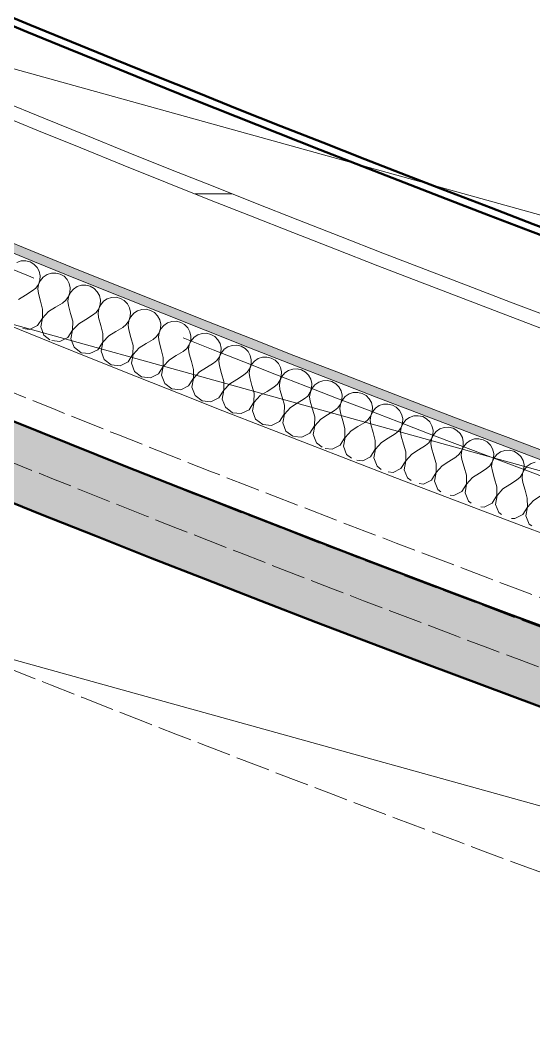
# Model space of a CAD drawing. Header units: millimetres. Extents: x -89663 to 74273, y -103666 to 18539.
# Drawn here: x -37309 to -36633, y -70689 to -69371 of the extents above; entities that cross this region are included whole.
import ezdxf
from ezdxf.enums import TextEntityAlignment as Align

# ---------------------------------------------------------------- set-up
doc = ezdxf.new("R2010")
doc.units = ezdxf.units.MM
doc.header["$MEASUREMENT"] = 0
doc.linetypes.add('Double Dashed', pattern=[1093.611073, 529.166651, -211.666656, 141.111112, -211.666656])
doc.linetypes.add('Hidden Line', pattern=[55, 45, -10])
for name, color, linetype in [('A-20-M_Floor_Slab', 7, 'Continuous'), ('A-25-M_Wall_Ext', 7, 'Continuous'), ('New_A-05-M_Gross_Int_WC_s', 7, 'Continuous'), ('New_A-15-MG_Structural_Grid_Phase_2', 7, 'Continuous'), ('New_A-20-M_Hard_Landscape', 7, 'Continuous'), ('New_A-25-M_Wall_Ext', 7, 'Continuous'), ('New_A-25-M_Wall_Int', 7, 'Continuous'), ('New_A-35-M_FFE_Sanitary', 7, 'Continuous'), ('New_A-40-M_Soft_Landscaping_P2', 7, 'Continuous')]:
    doc.layers.add(name, color=color, linetype=linetype)
for name, color, linetype, lineweight in [('A-20-M_Floor_Slab_Pen_No__89', 8, 'Continuous', 20), ('A-25-M_Wall_Ext_Pen_No__87', 8, 'Continuous', 20), ('New_A-25-M_Wall_Ext_Pen_No__87', 8, 'Continuous', 20), ('New_A-25-M_Wall_Int_Pen_No__193', 7, 'Continuous', 18), ('New_A-40-M_Soft_Landscaping_P2_Pen_No__150', 7, 'Continuous', 0), ('New_ArchiCAD Zone Stamps_Pen_No__6', 7, 'Continuous', 35)]:
    doc.layers.add(name, color=color, linetype=linetype, lineweight=lineweight)
for name, color, linetype, lineweight, true_color in [('New_A-05-M_Gross_Int_WC_s_Pen_No__74', 7, 'Continuous', 20, 0x606060), ('New_A-15-MG_Structural_Grid_Phase_2_Pen_No__222', 7, 'Continuous', 13, 0x65af33), ('New_A-20-M_Hard_Landscape_Pen_No__53', 7, 'Continuous', 35, 0x444444), ('New_A-25-M_Wall_Ext_Pen_No__107', 7, 'Continuous', 15, 0xa6a6a6), ('New_A-25-M_Wall_Ext_Pen_No__27', 7, 'Continuous', 50, 0x2a2a2a), ('New_A-25-M_Wall_Int_Pen_No__107', 7, 'Continuous', 15, 0xa6a6a6), ('New_A-25-M_Wall_Int_Pen_No__149', 7, 'Continuous', 0, 0x2a2a2a), ('New_A-35-M_FFE_Sanitary_Pen_No__211', 7, 'Continuous', 13, 0xebf6ff), ('New_A-35-M_FFE_Sanitary_Pen_No__27', 7, 'Continuous', 50, 0x2a2a2a)]:
    doc.layers.add(name, color=color, linetype=linetype, lineweight=lineweight, true_color=true_color)
doc.styles.add('GENERATED_STYLE_1', font='')
doc.styles.add('GENERATED_STYLE_3', font='')
doc.styles.add('GENERATED_STYLE_4', font='')
doc.styles.get('GENERATED_STYLE_1').set_extended_font_data('Arial', bold=True)
doc.styles.get('GENERATED_STYLE_3').set_extended_font_data('Arial')
doc.styles.get('GENERATED_STYLE_4').set_extended_font_data('Swis721 BT')

# ---------------------------------------------------------------- blocks, each defined once
blk = doc.blocks.new('Mesh_5_1', base_point=(-56628.5, -71821))
at = {"layer": 'New_A-20-M_Hard_Landscape_Pen_No__53', "linetype": 'Continuous', "flags": 128}
blk.add_lwpolyline([(-50733.3, -76386.3), (-45824.1, -78214.2), (-37862.3, -79363), (-25566.8, -79831.6), (-15524.7, -79453.1, 0.018331), (-5629, -78358.9), (-5812.2, -77015.4, 0.064555), (8110.9, -71321.8), (8166.9, -71194.5), (9811.3, -67453.2), (11682.1, -63197.3), (9115.4, -62078.1), (8602.9, -63253.6), (5945.5, -69347.8, -0.091986), (-14657.1, -75939.9), (-17579.3, -76160.8, -0.138824), (-37194.7, -72335.5, -0.171752), (-44779.4, -64647.1), (-44956.5, -64631.2), (-45033.8, -63133.2), (-45111, -61635.2), (-45188.3, -60137.2), (-45265.6, -58639.2), (-51572.4, -58963.6)], format="xyb", dxfattribs=at)
blk = doc.blocks.new('Female WC_INB 0163_41_1', base_point=(-32279.5, -69544.5))
at = {"layer": 'New_A-05-M_Gross_Int_WC_s_Pen_No__74', "linetype": 'Continuous'}
blk.add_arc((-26783.8, -43782.5), 27679.9, 246.44054, 262.17938, dxfattribs=at)
at = {"layer": 'New_ArchiCAD Zone Stamps_Pen_No__6'}
for tag, height, style, p in [('ROOM_NAME', 250, 'GENERATED_STYLE_1', (-32667.2, -68179)), ('zoneNameLine2', 250, 'GENERATED_STYLE_1', (-32855.7, -68611.2)), ('ROOM_NUMBER', 200, 'GENERATED_STYLE_3', (-33044.1, -69031.9)), ('measuredAreaCode', 200, 'GENERATED_STYLE_3', (-33201.1, -69392)), ('ROOM_HOLES_PRM', 200, 'GENERATED_STYLE_3', (-32893.7, -69526)), ('DUMMY_649', 200, 'GENERATED_STYLE_3', (-32404.4, -69739.4)), ('DUMMY_650', 133.3, 'GENERATED_STYLE_3', (-32125.1, -69845.9))]:
    blk.add_attdef(tag, text='', height=height, rotation=336.4404, dxfattribs=dict(at, style=style)).set_placement(p, align=Align.TOP_LEFT)
blk = doc.blocks.new('Mesh_33_1', base_point=(-40933.1, -67038.1))
at = {"layer": 'New_A-40-M_Soft_Landscaping_P2_Pen_No__150', "linetype": 'Continuous', "flags": 128}
blk.add_lwpolyline([(-40933.1, -67038.1, 0.320491), (-40900.8, -69852.7, 0.075053), (-37194.7, -72335.5, 0.135492), (-17580.9, -76160.2), (-17996, -70643, -0.183873), (-38079.9, -69688.1, -0.169448), (-40869.9, -67158.8, -0.091733)], format="xyb", close=True, dxfattribs=at)
blk = doc.blocks.new('Mesh_34_1', base_point=(-38055.1, -69698.9))
at = {"layer": 'New_A-40-M_Soft_Landscaping_P2_Pen_No__150', "linetype": 'Continuous', "flags": 128}
blk.add_lwpolyline([(-38055.1, -69698.9, -0.169694), (-40869.9, -67158.8, 0.334983), (-40169.4, -69895, 0.065126), (-36684.4, -71850.8, 0.165018), (-17774.3, -73560), (-17996, -70643, -0.183626)], format="xyb", close=True, dxfattribs=at)
blk = doc.blocks.new('Slab_71_1', base_point=(-38011.1, -70020.7))
at = {"layer": 'A-20-M_Floor_Slab_Pen_No__89', "linetype": 'Continuous', "flags": 128}
blk.add_lwpolyline([(-38011.1, -70020.7), (-37706.8, -69326.8), (-30776.4, -71251.7), (-30890.3, -71998.5)], close=True, dxfattribs=at)
blk = doc.blocks.new('Slab_72_1', base_point=(-37706.8, -69326.8))
at = {"layer": 'A-20-M_Floor_Slab_Pen_No__89', "linetype": 'Continuous', "flags": 128}
blk.add_lwpolyline([(-37706.8, -69326.8), (-37838.6, -69627.5), (-30825.7, -71575.3), (-30776.4, -71251.7)], close=True, dxfattribs=at)
blk = doc.blocks.new('Wall_53_1', base_point=(-38176, -69536.6))
at = {"layer": 'New_A-25-M_Wall_Ext_Pen_No__107', "linetype": 'Continuous', "lineweight": 0, "true_color": 0x535353}
blk.add_hatch(color=251, dxfattribs=at).paths.add_polyline_path([(-38176, -69536.6), (-38217.5, -69627.6, 0.177017), (-18856.6, -70909.4), (-18870.6, -70861.5), (-18884.7, -70813.4, -0.177006)])
at = {"layer": 'New_A-25-M_Wall_Ext_Pen_No__27', "linetype": 'Continuous'}
for radius, start in [(28161.8, 246.13805), (28261.8, 246.13561)]:
    blk.add_arc((-26783.5, -43782), radius, start, 286.28897, dxfattribs=at)
blk = doc.blocks.new('Wall_55_1', base_point=(-38175.9, -69536.5))
at = {"layer": 'New_A-25-M_Wall_Ext_Pen_No__87', "linetype": 'Hidden Line'}
for radius in [28161.8, 28211.8]:
    blk.add_arc((-26758.9, -43792.8), radius, 246.08329, 336.44041, dxfattribs=at)
blk = doc.blocks.new('Wall_93_1', base_point=(-37848.3, -69154.4))
at = {"layer": 'New_A-35-M_FFE_Sanitary_Pen_No__211', "linetype": 'Continuous'}
h = blk.add_hatch(dxfattribs=at)
h.set_pattern_fill('Plaster_0001', color=256, style=0, pattern_type=2)
h.set_pattern_definition([(164.31925, (0, 0), (46.81334, 166.75884), [0, -100]), (164.31925, (-71.55, -69.87), (46.81334, 166.75884), [0, -100])])
h.paths.add_polyline_path([(-37844.3, -69145.2), (-37848.3, -69154.4, 0.068547), (-30550.5, -71208.5), (-30549.2, -71198.5, -0.068546)])
at = {"layer": 'New_A-35-M_FFE_Sanitary_Pen_No__27', "linetype": 'Continuous'}
for radius, end in [(27770, 262.12216), (27780, 262.12234)]:
    blk.add_arc((-26743, -43690.6), radius, 246.43702, end, dxfattribs=at)
blk = doc.blocks.new('*X512')
at = {"layer": 'New_A-25-M_Wall_Int_Pen_No__107', "linetype": 'Continuous'}
for p, q in [((-37313.4, -69689.9), (-37307.7, -69688.1)), ((-37307.7, -69688.1), (-37301.8, -69687.9)), ((-37301.8, -69687.9), (-37296.1, -69689.3)), ((-37296.1, -69689.3), (-37291, -69692.3)), ((-37291, -69692.3), (-37286.9, -69696.5)), ((-37286.9, -69696.5), (-37284.1, -69701.7)), ((-37283.2, -69713.4), (-37285.2, -69719)), ((-37285, -69719.1), (-37282.5, -69713.7)), ((-37284.1, -69701.7), (-37282.9, -69707.5)), ((-37282.9, -69707.5), (-37283.2, -69713.4)), ((-37282.5, -69713.7), (-37278.7, -69709.2)), ((-37278.7, -69709.2), (-37273.8, -69705.9)), ((-37273.8, -69705.9), (-37268.1, -69704.1)), ((-37268.1, -69704.1), (-37262.2, -69704)), ((-37262.2, -69704), (-37256.5, -69705.4)), ((-37256.5, -69705.4), (-37251.4, -69708.3)), ((-37251.4, -69708.3), (-37247.3, -69712.6)), ((-37247.3, -69712.6), (-37244.5, -69717.8)), ((-37288.6, -69723.8), (-37293.2, -69727.5)), ((-37285.2, -69719), (-37288.6, -69723.8)), ((-37285.9, -69724.9), (-37285, -69719.1)), ((-37285.2, -69730.8), (-37285.9, -69724.9)), ((-37244.5, -69717.8), (-37243.2, -69723.5)), ((-37243.2, -69723.5), (-37243.6, -69729.4)), ((-37242.9, -69729.7), (-37239, -69725.2)), ((-37239, -69725.2), (-37234.1, -69721.9)), ((-37234.1, -69721.9), (-37228.5, -69720.1)), ((-37228.5, -69720.1), (-37222.6, -69719.9)), ((-37222.6, -69719.9), (-37216.9, -69721.4)), ((-37216.9, -69721.4), (-37211.8, -69724.3)), ((-37211.8, -69724.3), (-37207.7, -69728.5)), ((-37311.5, -69738.6), (-37302.3, -69733.1)), ((-37302.3, -69733.1), (-37293.2, -69727.5)), ((-37282.5, -69741.1), (-37285.2, -69730.8)), ((-37248.9, -69739.8), (-37253.5, -69743.6)), ((-37245.5, -69735), (-37248.9, -69739.8)), ((-37246.3, -69740.9), (-37245.4, -69735.1)), ((-37243.6, -69729.4), (-37245.5, -69735)), ((-37245.4, -69735.1), (-37242.9, -69729.7)), ((-37207.7, -69728.5), (-37204.8, -69733.7)), ((-37204.8, -69733.7), (-37203.6, -69739.5)), ((-37203.6, -69739.5), (-37203.9, -69745.4)), ((-37199.4, -69741.2), (-37194.5, -69737.9)), ((-37194.5, -69737.9), (-37188.8, -69736.1)), ((-37188.8, -69736.1), (-37182.9, -69735.9)), ((-37182.9, -69735.9), (-37177.2, -69737.3)), ((-37177.2, -69737.3), (-37172.1, -69740.2)), ((-37172.1, -69740.2), (-37168, -69744.4)), ((-37279.7, -69751.5), (-37282.5, -69741.1)), ((-37279.7, -69751.5), (-37280, -69763.2)), ((-37271.8, -69754.7), (-37262.6, -69749.1)), ((-37262.6, -69749.1), (-37253.5, -69743.6)), ((-37245.6, -69746.8), (-37246.3, -69740.9)), ((-37242.8, -69757.1), (-37245.6, -69746.8)), ((-37205.8, -69751), (-37209.2, -69755.8)), ((-37206.6, -69756.9), (-37205.7, -69751)), ((-37203.9, -69745.4), (-37205.8, -69751)), ((-37205.7, -69751), (-37203.2, -69745.7)), ((-37203.2, -69745.7), (-37199.4, -69741.2)), ((-37168, -69744.4), (-37165.2, -69749.6)), ((-37165.2, -69749.6), (-37163.9, -69755.4)), ((-37154.8, -69753.8), (-37149.2, -69751.9)), ((-37149.2, -69751.9), (-37143.3, -69751.7)), ((-37143.3, -69751.7), (-37137.5, -69753.1)), ((-37137.5, -69753.1), (-37132.4, -69756.1)), ((-37280, -69763.2), (-37286.3, -69773)), ((-37282.1, -69774.7), (-37279.8, -69763.2)), ((-37279.8, -69763.2), (-37271.8, -69754.7)), ((-37240, -69767.5), (-37242.8, -69757.1)), ((-37232.1, -69770.7), (-37222.9, -69765.1)), ((-37222.9, -69765.1), (-37213.8, -69759.6)), ((-37209.2, -69755.8), (-37213.8, -69759.6)), ((-37205.9, -69762.7), (-37206.6, -69756.9)), ((-37203.1, -69773.1), (-37205.9, -69762.7)), ((-37164.2, -69761.3), (-37166.1, -69766.9)), ((-37166, -69766.9), (-37163.5, -69761.6)), ((-37163.9, -69755.4), (-37164.2, -69761.3)), ((-37163.5, -69761.6), (-37159.7, -69757)), ((-37159.7, -69757), (-37154.8, -69753.8)), ((-37132.4, -69756.1), (-37128.3, -69760.3)), ((-37128.3, -69760.3), (-37125.5, -69765.4)), ((-37125.5, -69765.4), (-37124.2, -69771.2)), ((-37296.8, -69778.1), (-37305.5, -69777.1)), ((-37286.3, -69773), (-37296.8, -69778.1)), ((-37278, -69785.7), (-37282.1, -69774.7)), ((-37240.2, -69779.2), (-37246.5, -69789)), ((-37242.3, -69790.7), (-37240.1, -69779.2)), ((-37240, -69767.5), (-37240.2, -69779.2)), ((-37240.1, -69779.2), (-37232.1, -69770.7)), ((-37200.3, -69783.4), (-37203.1, -69773.1)), ((-37183.2, -69781), (-37174.1, -69775.5)), ((-37169.5, -69771.7), (-37174.1, -69775.5)), ((-37166.1, -69766.9), (-37169.5, -69771.7)), ((-37166.9, -69772.8), (-37166, -69766.9)), ((-37166.1, -69778.6), (-37166.9, -69772.8)), ((-37163.4, -69789), (-37166.1, -69778.6)), ((-37124.5, -69777.1), (-37126.4, -69782.7)), ((-37126.2, -69782.8), (-37123.8, -69777.4)), ((-37124.2, -69771.2), (-37124.5, -69777.1)), ((-37123.8, -69777.4), (-37120, -69772.9)), ((-37120, -69772.9), (-37115.1, -69769.6)), ((-37115.1, -69769.6), (-37109.5, -69767.8)), ((-37109.5, -69767.8), (-37103.6, -69767.5)), ((-37103.6, -69767.5), (-37097.8, -69768.9)), ((-37097.8, -69768.9), (-37092.7, -69771.8)), ((-37092.7, -69771.8), (-37088.6, -69776)), ((-37088.6, -69776), (-37085.7, -69781.2)), ((-37270, -69791.9), (-37278, -69785.7)), ((-37246.5, -69789), (-37257.1, -69794.1)), ((-37238.2, -69801.7), (-37242.3, -69790.7)), ((-37200.3, -69783.4), (-37200.5, -69795.1)), ((-37200.3, -69795.2), (-37192.4, -69786.6)), ((-37192.4, -69786.6), (-37183.2, -69781)), ((-37160.6, -69799.3), (-37163.4, -69789)), ((-37143.5, -69796.9), (-37134.3, -69791.3)), ((-37129.8, -69787.6), (-37134.3, -69791.3)), ((-37126.4, -69782.7), (-37129.8, -69787.6)), ((-37127.1, -69788.6), (-37126.2, -69782.8)), ((-37126.4, -69794.5), (-37127.1, -69788.6)), ((-37084.7, -69792.9), (-37086.7, -69798.5)), ((-37085.7, -69781.2), (-37084.4, -69787)), ((-37084.4, -69787), (-37084.7, -69792.9)), ((-37084.1, -69793.2), (-37080.2, -69788.6)), ((-37080.2, -69788.6), (-37075.3, -69785.3)), ((-37075.3, -69785.3), (-37069.7, -69783.5)), ((-37069.7, -69783.5), (-37063.8, -69783.3)), ((-37063.8, -69783.3), (-37058.1, -69784.7)), ((-37058.1, -69784.7), (-37053, -69787.6)), ((-37053, -69787.6), (-37048.8, -69791.8)), ((-37048.8, -69791.8), (-37046, -69796.9)), ((-37257.1, -69794.1), (-37267.3, -69793)), ((-37229, -69808.9), (-37238.2, -69801.7)), ((-37206.8, -69805), (-37217.3, -69810.1)), ((-37200.5, -69795.1), (-37206.8, -69805)), ((-37202.6, -69806.7), (-37200.3, -69795.2)), ((-37160.6, -69799.3), (-37160.7, -69811)), ((-37160.6, -69811.1), (-37152.6, -69802.5)), ((-37152.6, -69802.5), (-37143.5, -69796.9)), ((-37123.6, -69804.8), (-37126.4, -69794.5)), ((-37120.8, -69815.1), (-37123.6, -69804.8)), ((-37090, -69803.3), (-37094.6, -69807.1)), ((-37086.7, -69798.5), (-37090, -69803.3)), ((-37087.4, -69804.4), (-37086.5, -69798.5)), ((-37086.6, -69810.3), (-37087.4, -69804.4)), ((-37086.5, -69798.5), (-37084.1, -69793.2)), ((-37046, -69796.9), (-37044.7, -69802.7)), ((-37044.7, -69802.7), (-37045, -69808.6)), ((-37044.3, -69808.9), (-37040.5, -69804.4)), ((-37040.5, -69804.4), (-37035.6, -69801)), ((-37035.6, -69801), (-37030, -69799.2)), ((-37030, -69799.2), (-37024.1, -69799)), ((-37024.1, -69799), (-37018.4, -69800.3)), ((-37018.4, -69800.3), (-37013.2, -69803.2)), ((-37013.2, -69803.2), (-37009.1, -69807.4)), ((-37217.3, -69810.1), (-37229, -69808.9)), ((-37198.5, -69817.7), (-37202.6, -69806.7)), ((-37189.2, -69824.8), (-37198.5, -69817.7)), ((-37160.7, -69811), (-37167, -69820.9)), ((-37162.8, -69822.6), (-37160.6, -69811.1)), ((-37120.8, -69815.1), (-37120.9, -69826.9)), ((-37120.8, -69826.9), (-37112.8, -69818.3)), ((-37112.8, -69818.3), (-37103.7, -69812.7)), ((-37103.7, -69812.7), (-37094.6, -69807.1)), ((-37083.8, -69820.6), (-37086.6, -69810.3)), ((-37050.2, -69819.1), (-37054.8, -69822.8)), ((-37046.9, -69814.2), (-37050.2, -69819.1)), ((-37047.6, -69820.1), (-37046.7, -69814.3)), ((-37045, -69808.6), (-37046.9, -69814.2)), ((-37046.7, -69814.3), (-37044.3, -69808.9)), ((-37009.1, -69807.4), (-37006.2, -69812.6)), ((-37006.2, -69812.6), (-37004.9, -69818.3)), ((-37004.9, -69818.3), (-37005.2, -69824.3)), ((-37000.7, -69820), (-36995.8, -69816.7)), ((-36995.8, -69816.7), (-36990.2, -69814.8)), ((-36990.2, -69814.8), (-36984.3, -69814.6)), ((-36984.3, -69814.6), (-36978.6, -69815.9)), ((-36978.6, -69815.9), (-36973.4, -69818.8)), ((-36973.4, -69818.8), (-36969.3, -69823)), ((-37177.5, -69826), (-37189.2, -69824.8)), ((-37167, -69820.9), (-37177.5, -69826)), ((-37158.7, -69833.5), (-37162.8, -69822.6)), ((-37120.9, -69826.9), (-37127.2, -69836.8)), ((-37123, -69838.4), (-37120.8, -69826.9)), ((-37081, -69830.9), (-37083.8, -69820.6)), ((-37081, -69830.9), (-37081.1, -69842.6)), ((-37073, -69834.1), (-37063.9, -69828.4)), ((-37063.9, -69828.4), (-37054.8, -69822.8)), ((-37046.8, -69826), (-37047.6, -69820.1)), ((-37044, -69836.3), (-37046.8, -69826)), ((-37007.1, -69829.9), (-37010.4, -69834.7)), ((-37007.8, -69835.8), (-37006.9, -69829.9)), ((-37005.2, -69824.3), (-37007.1, -69829.9)), ((-37006.9, -69829.9), (-37004.5, -69824.5)), ((-37004.5, -69824.5), (-37000.7, -69820)), ((-36969.3, -69823), (-36966.4, -69828.2)), ((-36966.4, -69828.2), (-36965.1, -69833.9)), ((-36960.9, -69835.6), (-36956, -69832.3)), ((-36956, -69832.3), (-36950.4, -69830.4)), ((-36950.4, -69830.4), (-36944.5, -69830.1)), ((-36944.5, -69830.1), (-36938.8, -69831.5)), ((-36938.8, -69831.5), (-36933.6, -69834.4)), ((-37149.4, -69840.7), (-37158.7, -69833.5)), ((-37137.7, -69841.9), (-37149.4, -69840.7)), ((-37127.2, -69836.8), (-37137.7, -69841.9)), ((-37118.8, -69849.4), (-37123, -69838.4)), ((-37081.1, -69842.6), (-37087.4, -69852.5)), ((-37083.1, -69854.2), (-37080.9, -69842.7)), ((-37080.9, -69842.7), (-37073, -69834.1)), ((-37041.2, -69846.6), (-37044, -69836.3)), ((-37033.2, -69849.8), (-37024.1, -69844.1)), ((-37024.1, -69844.1), (-37015, -69838.5)), ((-37010.4, -69834.7), (-37015, -69838.5)), ((-37007, -69841.6), (-37007.8, -69835.8)), ((-37004.2, -69851.9), (-37007, -69841.6)), ((-36967.3, -69845.4), (-36970.6, -69850.3)), ((-36967.9, -69851.4), (-36967.1, -69845.5)), ((-36965.4, -69839.8), (-36967.3, -69845.4)), ((-36967.1, -69845.5), (-36964.7, -69840.1)), ((-36965.1, -69833.9), (-36965.4, -69839.8)), ((-36964.7, -69840.1), (-36960.9, -69835.6)), ((-36933.6, -69834.4), (-36929.5, -69838.6)), ((-36929.5, -69838.6), (-36926.6, -69843.7)), ((-36926.6, -69843.7), (-36925.3, -69849.5)), ((-36910.6, -69845.9), (-36904.7, -69845.6)), ((-36904.7, -69845.6), (-36898.9, -69847)), ((-37109.5, -69856.5), (-37118.8, -69849.4)), ((-37097.9, -69857.7), (-37109.5, -69856.5)), ((-37087.4, -69852.5), (-37097.9, -69857.7)), ((-37079, -69865.1), (-37083.1, -69854.2)), ((-37041.3, -69858.3), (-37047.5, -69868.2)), ((-37043.3, -69869.9), (-37041.1, -69858.4)), ((-37041.2, -69846.6), (-37041.3, -69858.3)), ((-37041.1, -69858.4), (-37033.2, -69849.8)), ((-37001.3, -69862.3), (-37004.2, -69851.9)), ((-36984.2, -69859.8), (-36975.1, -69854.1)), ((-36970.6, -69850.3), (-36975.1, -69854.1)), ((-36967.2, -69857.2), (-36967.9, -69851.4)), ((-36964.3, -69867.5), (-36967.2, -69857.2)), ((-36925.5, -69855.4), (-36927.4, -69861)), ((-36927.2, -69861), (-36924.8, -69855.6)), ((-36925.3, -69849.5), (-36925.5, -69855.4)), ((-36924.8, -69855.6), (-36921.1, -69851.1)), ((-36921.1, -69851.1), (-36916.2, -69847.8)), ((-36916.2, -69847.8), (-36910.6, -69845.9)), ((-36898.9, -69847), (-36893.8, -69849.9)), ((-36893.8, -69849.9), (-36889.6, -69854)), ((-36889.6, -69854), (-36886.8, -69859.2)), ((-37069.7, -69872.2), (-37079, -69865.1)), ((-37047.5, -69868.2), (-37058, -69873.4)), ((-37039.1, -69880.8), (-37043.3, -69869.9)), ((-37001.3, -69862.3), (-37001.4, -69874)), ((-37001.2, -69874), (-36993.3, -69865.4)), ((-36993.3, -69865.4), (-36984.2, -69859.8)), ((-36961.4, -69877.9), (-36964.3, -69867.5)), ((-36944.4, -69875.3), (-36935.3, -69869.7)), ((-36930.7, -69865.9), (-36935.3, -69869.7)), ((-36927.4, -69861), (-36930.7, -69865.9)), ((-36928.1, -69866.9), (-36927.2, -69861)), ((-36927.3, -69872.8), (-36928.1, -69866.9)), ((-36885.7, -69870.8), (-36887.5, -69876.5)), ((-36887.4, -69876.5), (-36885, -69871.1)), ((-36886.8, -69859.2), (-36885.4, -69864.9)), ((-36885.4, -69864.9), (-36885.7, -69870.8)), ((-36885, -69871.1), (-36881.2, -69866.6)), ((-36881.2, -69866.6), (-36876.3, -69863.2)), ((-36876.3, -69863.2), (-36870.7, -69861.4)), ((-36870.7, -69861.4), (-36864.8, -69861.1)), ((-36864.8, -69861.1), (-36859.1, -69862.4)), ((-36859.1, -69862.4), (-36853.9, -69865.3)), ((-36853.9, -69865.3), (-36849.8, -69869.4)), ((-36849.8, -69869.4), (-36846.9, -69874.6)), ((-37058, -69873.4), (-37069.7, -69872.2)), ((-37029.8, -69887.9), (-37039.1, -69880.8)), ((-37007.6, -69883.9), (-37018.1, -69889.1)), ((-37001.4, -69874), (-37007.6, -69883.9)), ((-37003.4, -69885.6), (-37001.2, -69874)), ((-36961.4, -69877.9), (-36961.5, -69889.6)), ((-36961.3, -69889.6), (-36953.5, -69881)), ((-36953.5, -69881), (-36944.4, -69875.3)), ((-36924.4, -69883.1), (-36927.3, -69872.8)), ((-36921.5, -69893.4), (-36924.4, -69883.1)), ((-36904.5, -69890.8), (-36895.4, -69885.1)), ((-36890.9, -69881.3), (-36895.4, -69885.1)), ((-36887.5, -69876.5), (-36890.9, -69881.3)), ((-36888.2, -69882.4), (-36887.4, -69876.5)), ((-36887.4, -69888.2), (-36888.2, -69882.4)), ((-36846.9, -69874.6), (-36845.5, -69880.4)), ((-36845.5, -69880.4), (-36845.8, -69886.3)), ((-36845.1, -69886.5), (-36841.3, -69882)), ((-36841.3, -69882), (-36836.5, -69878.6)), ((-36836.5, -69878.6), (-36830.9, -69876.7)), ((-36830.9, -69876.7), (-36825, -69876.5)), ((-36825, -69876.5), (-36819.2, -69877.8)), ((-36819.2, -69877.8), (-36814.1, -69880.6)), ((-36814.1, -69880.6), (-36809.9, -69884.8)), ((-36809.9, -69884.8), (-36807, -69890)), ((-37018.1, -69889.1), (-37029.8, -69887.9)), ((-36999.2, -69896.5), (-37003.4, -69885.6)), ((-36989.9, -69903.6), (-36999.2, -69896.5)), ((-36961.5, -69889.6), (-36967.7, -69899.5)), ((-36963.5, -69901.1), (-36961.3, -69889.6)), ((-36921.5, -69893.4), (-36921.6, -69905.1)), ((-36921.4, -69905.2), (-36913.6, -69896.5)), ((-36913.6, -69896.5), (-36904.5, -69890.8)), ((-36884.5, -69898.5), (-36887.4, -69888.2)), ((-36851, -69896.8), (-36855.5, -69900.6)), ((-36847.6, -69891.9), (-36851, -69896.8)), ((-36848.3, -69897.8), (-36847.5, -69891.9)), ((-36847.5, -69903.6), (-36848.3, -69897.8)), ((-36845.8, -69886.3), (-36847.6, -69891.9)), ((-36847.5, -69891.9), (-36845.1, -69886.5)), ((-36807, -69890), (-36805.6, -69895.7)), ((-36805.6, -69895.7), (-36805.9, -69901.6)), ((-36805.2, -69901.9), (-36801.4, -69897.3)), ((-36801.4, -69897.3), (-36796.6, -69894)), ((-36796.6, -69894), (-36791, -69892.1)), ((-36791, -69892.1), (-36785.1, -69891.8)), ((-36785.1, -69891.8), (-36779.3, -69893.1)), ((-36779.3, -69893.1), (-36774.2, -69895.9)), ((-36774.2, -69895.9), (-36770, -69900.1)), ((-36978.2, -69904.7), (-36989.9, -69903.6)), ((-36967.7, -69899.5), (-36978.2, -69904.7)), ((-36959.3, -69912.1), (-36963.5, -69901.1)), ((-36921.6, -69905.1), (-36927.8, -69915)), ((-36923.6, -69916.7), (-36921.4, -69905.2)), ((-36881.6, -69908.8), (-36884.5, -69898.5)), ((-36881.6, -69908.8), (-36881.7, -69920.6)), ((-36873.6, -69911.9), (-36864.6, -69906.2)), ((-36864.6, -69906.2), (-36855.5, -69900.6)), ((-36844.6, -69913.9), (-36847.5, -69903.6)), ((-36807.7, -69907.2), (-36811, -69912.1)), ((-36808.4, -69913.1), (-36807.6, -69907.3)), ((-36805.9, -69901.6), (-36807.7, -69907.2)), ((-36807.6, -69907.3), (-36805.2, -69901.9)), ((-36770, -69900.1), (-36767.1, -69905.2)), ((-36767.1, -69905.2), (-36765.7, -69911)), ((-36765.7, -69911), (-36765.9, -69916.9)), ((-36761.5, -69912.6), (-36756.6, -69909.2)), ((-36756.6, -69909.2), (-36751, -69907.3)), ((-36751, -69907.3), (-36745.2, -69907)), ((-36745.2, -69907), (-36739.4, -69908.3)), ((-36739.4, -69908.3), (-36734.2, -69911.2)), ((-36734.2, -69911.2), (-36730.1, -69915.3)), ((-36950.4, -69918.8), (-36959.3, -69912.1)), ((-36938.3, -69920.2), (-36949.3, -69919.2)), ((-36927.8, -69915), (-36938.3, -69920.2)), ((-36919.3, -69927.6), (-36923.6, -69916.7)), ((-36881.7, -69920.6), (-36887.8, -69930.5)), ((-36883.6, -69932.1), (-36881.5, -69920.6)), ((-36881.5, -69920.6), (-36873.6, -69911.9)), ((-36841.7, -69924.3), (-36844.6, -69913.9)), ((-36841.7, -69924.3), (-36841.7, -69936)), ((-36833.7, -69927.3), (-36824.6, -69921.6)), ((-36824.6, -69921.6), (-36815.6, -69915.9)), ((-36811, -69912.1), (-36815.6, -69915.9)), ((-36807.6, -69919), (-36808.4, -69913.1)), ((-36804.6, -69929.3), (-36807.6, -69919)), ((-36767.8, -69922.5), (-36771.1, -69927.4)), ((-36768.4, -69928.4), (-36767.6, -69922.6)), ((-36765.9, -69916.9), (-36767.8, -69922.5)), ((-36767.6, -69922.6), (-36765.2, -69917.2)), ((-36765.2, -69917.2), (-36761.5, -69912.6)), ((-36730.1, -69915.3), (-36727.1, -69920.5)), ((-36727.1, -69920.5), (-36725.8, -69926.2)), ((-36721.5, -69927.8), (-36716.7, -69924.4)), ((-36716.7, -69924.4), (-36711.1, -69922.5)), ((-36711.1, -69922.5), (-36705.2, -69922.2)), ((-36705.2, -69922.2), (-36699.5, -69923.5)), ((-36699.5, -69923.5), (-36694.3, -69926.4)), ((-36911.8, -69933.3), (-36919.3, -69927.6)), ((-36898.3, -69935.7), (-36907.6, -69934.9)), ((-36887.8, -69930.5), (-36898.3, -69935.7)), ((-36879.4, -69943), (-36883.6, -69932.1)), ((-36841.7, -69936), (-36847.9, -69945.9)), ((-36843.6, -69947.5), (-36841.5, -69936)), ((-36841.5, -69936), (-36833.7, -69927.3)), ((-36801.7, -69939.6), (-36804.6, -69929.3)), ((-36793.7, -69942.7), (-36784.7, -69936.9)), ((-36784.7, -69936.9), (-36775.6, -69931.2)), ((-36771.1, -69927.4), (-36775.6, -69931.2)), ((-36767.6, -69934.3), (-36768.4, -69928.4)), ((-36764.7, -69944.6), (-36767.6, -69934.3)), ((-36727.8, -69937.7), (-36731.1, -69942.6)), ((-36728.5, -69943.7), (-36727.7, -69937.8)), ((-36726, -69932.1), (-36727.8, -69937.7)), ((-36727.7, -69937.8), (-36725.3, -69932.4)), ((-36725.8, -69926.2), (-36726, -69932.1)), ((-36725.3, -69932.4), (-36721.5, -69927.8)), ((-36694.3, -69926.4), (-36690.1, -69930.5)), ((-36690.1, -69930.5), (-36687.2, -69935.6)), ((-36687.2, -69935.6), (-36685.8, -69941.4)), ((-36676.7, -69939.6), (-36671.1, -69937.7)), ((-36671.1, -69937.7), (-36665.3, -69937.4)), ((-36665.3, -69937.4), (-36659.5, -69938.7)), ((-36872.9, -69947.9), (-36879.4, -69943)), ((-36858.3, -69951.2), (-36866.1, -69950.4)), ((-36847.9, -69945.9), (-36858.3, -69951.2)), ((-36839.4, -69958.4), (-36843.6, -69947.5)), ((-36801.7, -69939.6), (-36801.7, -69951.3)), ((-36801.5, -69951.4), (-36793.7, -69942.7)), ((-36761.7, -69954.9), (-36764.7, -69944.6)), ((-36744.7, -69952.2), (-36735.6, -69946.5)), ((-36731.1, -69942.6), (-36735.6, -69946.5)), ((-36727.6, -69949.5), (-36728.5, -69943.7)), ((-36724.7, -69959.8), (-36727.6, -69949.5)), ((-36686, -69947.3), (-36687.8, -69952.9)), ((-36687.7, -69953), (-36685.3, -69947.5)), ((-36685.8, -69941.4), (-36686, -69947.3)), ((-36685.3, -69947.5), (-36681.6, -69943)), ((-36681.6, -69943), (-36676.7, -69939.6)), ((-36659.5, -69938.7), (-36654.3, -69941.5)), ((-36654.3, -69941.5), (-36650.1, -69945.6)), ((-36650.1, -69945.6), (-36647.2, -69950.7)), ((-36647.2, -69950.7), (-36645.8, -69956.5)), ((-36833.9, -69962.6), (-36839.4, -69958.4)), ((-36807.9, -69961.3), (-36818.3, -69966.5)), ((-36801.7, -69951.3), (-36807.9, -69961.3)), ((-36803.6, -69962.9), (-36801.5, -69951.4)), ((-36799.3, -69973.8), (-36803.6, -69962.9)), ((-36761.7, -69954.9), (-36761.7, -69966.6)), ((-36761.5, -69966.6), (-36753.7, -69957.9)), ((-36753.7, -69957.9), (-36744.7, -69952.2)), ((-36721.7, -69970.1), (-36724.7, -69959.8)), ((-36704.7, -69967.4), (-36695.6, -69961.6)), ((-36691.1, -69957.8), (-36695.6, -69961.6)), ((-36687.8, -69952.9), (-36691.1, -69957.8)), ((-36688.5, -69958.8), (-36687.7, -69953)), ((-36687.6, -69964.7), (-36688.5, -69958.8)), ((-36646, -69962.4), (-36647.8, -69968)), ((-36647.7, -69968.1), (-36645.3, -69962.7)), ((-36645.8, -69956.5), (-36646, -69962.4)), ((-36645.3, -69962.7), (-36641.6, -69958.1)), ((-36641.6, -69958.1), (-36636.7, -69954.7)), ((-36636.7, -69954.7), (-36631.2, -69952.8)), ((-36818.3, -69966.5), (-36824.9, -69965.9)), ((-36794.6, -69977.3), (-36799.3, -69973.8)), ((-36767.8, -69976.6), (-36778.3, -69981.8)), ((-36761.7, -69966.6), (-36767.8, -69976.6)), ((-36763.6, -69978.2), (-36761.5, -69966.6)), ((-36721.7, -69970.1), (-36721.7, -69981.8)), ((-36721.5, -69981.9), (-36713.7, -69973.1)), ((-36713.7, -69973.1), (-36704.7, -69967.4)), ((-36684.6, -69975), (-36687.6, -69964.7)), ((-36681.7, -69985.3), (-36684.6, -69975)), ((-36664.6, -69982.5), (-36655.6, -69976.8)), ((-36651.1, -69972.9), (-36655.6, -69976.8)), ((-36647.8, -69968), (-36651.1, -69972.9)), ((-36648.4, -69973.9), (-36647.7, -69968.1)), ((-36647.6, -69979.8), (-36648.4, -69973.9)), ((-36778.3, -69981.8), (-36783.9, -69981.3)), ((-36759.3, -69989.1), (-36763.6, -69978.2)), ((-36755.2, -69992.1), (-36759.3, -69989.1)), ((-36721.7, -69981.8), (-36727.8, -69991.8)), ((-36723.6, -69993.4), (-36721.5, -69981.9)), ((-36681.7, -69985.3), (-36681.6, -69997)), ((-36681.4, -69997), (-36673.7, -69988.3)), ((-36673.7, -69988.3), (-36664.6, -69982.5)), ((-36644.6, -69990.1), (-36647.6, -69979.8)), ((-36641.6, -70000.4), (-36644.6, -69990.1)), ((-36738.2, -69997.1), (-36743.1, -69996.6)), ((-36727.8, -69991.8), (-36738.2, -69997.1)), ((-36719.2, -70004.3), (-36723.6, -69993.4)), ((-36681.6, -69997), (-36687.7, -70007)), ((-36683.5, -70008.6), (-36681.4, -69997)), ((-36641.6, -70000.4), (-36641.5, -70012.1)), ((-36641.4, -70012.1), (-36633.6, -70003.4)), ((-36633.6, -70003.4), (-36624.6, -69997.6)), ((-36715.6, -70007), (-36719.2, -70004.3)), ((-36698.2, -70012.3), (-36702.6, -70011.9)), ((-36687.7, -70007), (-36698.2, -70012.3)), ((-36679.1, -70019.4), (-36683.5, -70008.6)), ((-36641.5, -70012.1), (-36647.6, -70022.1)), ((-36643.4, -70023.7), (-36641.4, -70012.1)), ((-36675.7, -70022), (-36679.1, -70019.4)), ((-36658.1, -70027.4), (-36662.3, -70027)), ((-36647.6, -70022.1), (-36658.1, -70027.4)), ((-36639, -70034.5), (-36643.4, -70023.7)), ((-36635.6, -70037), (-36639, -70034.5))]:
    blk.add_line(p, q, dxfattribs=at)
blk = doc.blocks.new('Wall_117_1', base_point=(-37959.5, -69407.8))
at = {"layer": 'New_A-25-M_Wall_Int_Pen_No__107', "linetype": 'Continuous'}
h = blk.add_hatch(dxfattribs=at)
h.set_pattern_fill('Plywood_0001', color=256, style=0, pattern_type=2)
h.set_pattern_definition([(0, (0, 0), (0, 200), [])])
h.paths.add_polyline_path([(-30510.1, -71307.7, -0.069282), (-37887.5, -69242.8), (-37894.7, -69259.3, 0.069282), (-30512.5, -71325.6)])
blk.add_hatch(color=256, dxfattribs=at).paths.add_polyline_path([(-37959.5, -69407.8, 0.069282), (-30534.2, -71486.1), (-30532.6, -71474.2, -0.069282), (-37954.7, -69396.8)])
at = {"layer": 'New_A-25-M_Wall_Int_Pen_No__149', "linetype": 'Continuous'}
for radius, start in [(27776.8, 246.43702), (28046.8, 246.43704)]:
    blk.add_arc((-26783.5, -43782), radius, start, 262.28997, dxfattribs=at)
at = {"layer": 'New_A-25-M_Wall_Int_Pen_No__193', "linetype": 'Continuous'}
for radius, start in [(27794.8, 246.43702), (27944.8, 246.43703), (27956.8, 246.43704)]:
    blk.add_arc((-26783.5, -43782), radius, start, 262.28997, dxfattribs=at)
at = {"layer": 'New_A-25-M_Wall_Int', "color": 250, "lineweight": 50, "true_color": 0x2a2a2a}
blk.add_blockref('*X512', (0, 0), dxfattribs=at)
blk = doc.blocks.new('Wall_231_1', base_point=(-38294.6, -69816.9))
at = {"layer": 'A-25-M_Wall_Ext_Pen_No__87', "linetype": 'Hidden Line'}
for radius, start, end in [(28130.8, 246.16287, 336.76285), (28469.8, 246.15506, 336.76093)]:
    blk.add_arc((-26785.3, -43777.2), radius, start, end, dxfattribs=at)
blk = doc.blocks.new('Standard grid marker_24')
at = {"layer": 'New_A-15-MG_Structural_Grid_Phase_2_Pen_No__222', "linetype": 'Double Dashed'}
blk.add_arc((0, 0), 27977.6, 0, 90.63597, dxfattribs=at)
at = {"layer": 'New_A-15-MG_Structural_Grid_Phase_2_Pen_No__222', "style": 'GENERATED_STYLE_4'}
blk.add_attdef('AC_MarkerText_1', text='', height=350, rotation=90.3066, dxfattribs=at).set_placement((-1326.2, 28008), align=Align.MIDDLE_CENTER)

msp = doc.modelspace()

# ---------------------------------------------------------------- block references
at = {"layer": 'A-20-M_Floor_Slab', "color": 8, "linetype": 'Continuous', "lineweight": 20}
for name, p in [('Slab_71_1', (-38011.1, -70020.7)), ('Slab_72_1', (-37706.8, -69326.8))]:
    msp.add_blockref(name, p, dxfattribs=at)
at = {"layer": 'A-25-M_Wall_Ext', "color": 250, "lineweight": 50, "true_color": 0x2a2a2a}
msp.add_blockref('Wall_231_1', (-38294.6, -69816.9), dxfattribs=at)
at = {"layer": 'New_A-05-M_Gross_Int_WC_s', "linetype": 'Continuous'}
msp.add_blockref('Female WC_INB 0163_41_1', (-32279.5, -69544.5), dxfattribs=at)
at = {"layer": 'New_A-15-MG_Structural_Grid_Phase_2', "color": 8, "linetype": 'Continuous', "lineweight": 15, "zscale": 1000, "rotation": 246.1337837427074}
msp.add_blockref('Standard grid marker_24', (-26783.5, -43781.2), dxfattribs=at)
at = {"layer": 'New_A-20-M_Hard_Landscape', "color": 49, "lineweight": 35, "true_color": 0x444444}
msp.add_blockref('Mesh_5_1', (-56628.5, -71821), dxfattribs=at)
at = {"layer": 'New_A-25-M_Wall_Ext', "color": 250, "lineweight": 50, "true_color": 0x2a2a2a}
for name, p in [('Wall_53_1', (-38176, -69536.6)), ('Wall_55_1', (-38175.9, -69536.5))]:
    msp.add_blockref(name, p, dxfattribs=at)
at = {"layer": 'New_A-25-M_Wall_Int', "color": 250, "lineweight": 50, "true_color": 0x2a2a2a}
msp.add_blockref('Wall_117_1', (-37959.5, -69407.8), dxfattribs=at)
at = {"layer": 'New_A-35-M_FFE_Sanitary', "color": 250, "lineweight": 50, "true_color": 0x2a2a2a}
msp.add_blockref('Wall_93_1', (-37848.3, -69154.4), dxfattribs=at)
at = {"layer": 'New_A-40-M_Soft_Landscaping_P2'}
for name, p in [('Mesh_33_1', (-40933.1, -67038.1)), ('Mesh_34_1', (-38055.1, -69698.9))]:
    msp.add_blockref(name, p, dxfattribs=at)

doc.saveas('drawing.dxf')
